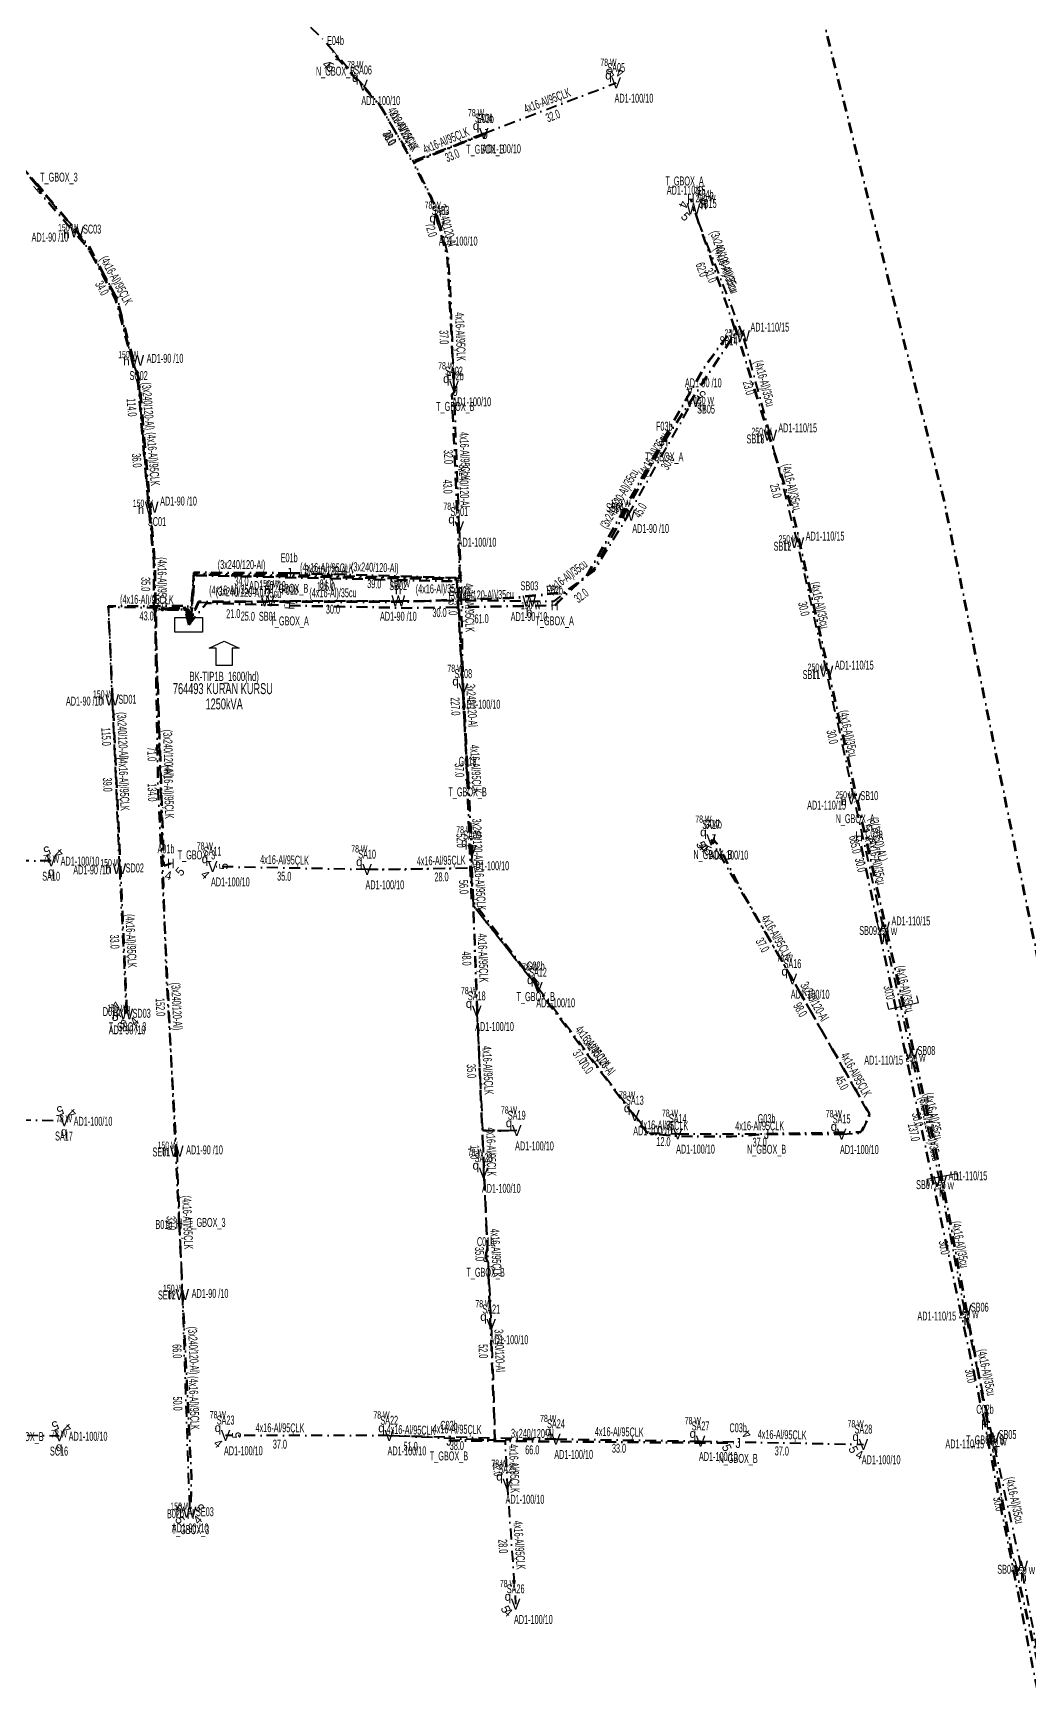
# Model space of a CAD drawing. Header units: millimetres. Extents: x 573825 to 575716, y 4090915 to 4092713.
# Drawn here: x 575057.4 to 575284.8, y 4091934 to 4092312.5 of the extents above; entities that cross this region are included whole.
import ezdxf
from ezdxf.enums import TextEntityAlignment as Align

# ---------------------------------------------------------------- set-up
doc = ezdxf.new("R2010")
doc.units = ezdxf.units.MM
doc.linetypes.add('DASHDOT', pattern=[5, 2.5, -1.25, 0, -1.25])
for name, color, linetype, lineweight in [('DIREK_AYD_MEVCUT', 190, 'Continuous', 25), ('DIREK_AYD_YENI', 152, 'Continuous', 25), ('DIREK_BOX_MEVCUT', 5, 'Continuous', 25), ('DIREK_BOX_YENI', 5, 'Continuous', 25), ('HAT_AYD_YERALTI_MEVCUT', 150, 'DASHDOT', 40), ('HAT_AYD_YERALTI_YENI', 4, 'DASHDOT', 40), ('HAT_BOX_YERALTI_MEVCUT', 192, 'DASHDOT', 50), ('HAT_BOX_YERALTI_YENI', 5, 'DASHDOT', 50), ('HAT_OG_YERALTI_MEVCUT', 48, 'DASHDOT', 70), ('NODE_AG_YENI', 5, 'Continuous', 25), ('TRAFO_MEVCUT', 5, 'Continuous', 30)]:
    doc.layers.add(name, color=color, linetype=linetype, lineweight=lineweight)
doc.layers.add('LAMBA_GUCU', color=4, linetype='Continuous')
doc.layers.add('NIA_OG', color=6, linetype='Continuous')
doc.styles.add('Direk', font='B_CAD')
doc.styles.get("Standard").update_dxf_attribs({"font": 'Arial'})

# ---------------------------------------------------------------- blocks, each defined once
blk = doc.blocks.new('OG_NIA', base_point=(-43.6726, 128.9236))
at = {"layer": 'NIA_OG'}
for p, q in [((-43.672618, 132.403582), (-45.232618, 132.403582)), ((-43.672618, 125.443582), (-43.672618, 132.403582)), ((-43.672618, 125.443582), (-45.232618, 125.443582))]:
    blk.add_line(p, q, dxfattribs=at)
blk = doc.blocks.new('MEV_BINA_KARE')
at = {"layer": 'TRAFO_MEVCUT', "linetype": 'Continuous'}
for p, q in [((-2.25, -2.25), (-2.25, 2.25)), ((-2.25, 2.25), (2.25, 2.25)), ((0, 1.8), (0, 2.7)), ((2.25, 2.25), (2.25, -2.25)), ((2.25, -2.25), (-2.25, -2.25))]:
    blk.add_line(p, q, dxfattribs=at)
blk = doc.blocks.new('MEV_BETKOSK')
at = {"layer": 'TRAFO_MEVCUT', "linetype": 'Continuous'}
for p, q in [((-3.4, 2), (0, 3.6)), ((-1.8, 2), (-3.4, 2)), ((-1.8, -2), (-1.8, 2)), ((0, 3.6), (3.4, 2)), ((3.4, 2), (1.8, 2)), ((1.8, 2), (1.8, -2)), ((1.8, -2), (-1.8, -2))]:
    blk.add_line(p, q, dxfattribs=at)

msp = doc.modelspace()

# ---------------------------------------------------------------- linework, layer by layer
at = {"layer": 'HAT_AYD_YERALTI_MEVCUT', "flags": 128}
for points in [[(575044.831801, 4092293.780468), (575057.081794, 4092279.38021), (575063.923546, 4092271.039789), (575067.50732, 4092267.390855), (575067.439927, 4092267.050527)], [(575219.546, 4092243.305), (575208.213306, 4092272.305323)], [(575067.439927, 4092267.050527), (575072.853181, 4092258.680033), (575076.708337, 4092251.572641), (575079.966314, 4092237.688648), (575081.192295, 4092237.7331)], [(575225.745402, 4092220.658486), (575219.546, 4092243.305)], [(575084.472, 4092204.177), (575083.859341, 4092204.199182), (575082.055423, 4092225.847561), (575081.505943, 4092233.854712), (575080.052384, 4092237.613916), (575081.192295, 4092237.7331)], [(575193.295, 4092202.342), (575208.027, 4092228.326)], [(575231.946104, 4092196.079288), (575225.745402, 4092220.658486)], [(575092.931, 4092177.29), (575092.099342, 4092181.009588), (575085.010981, 4092180.77232), (575084.981323, 4092192.428077), (575084.004356, 4092203.93001), (575084.472, 4092204.177)], [(575154.726, 4092199.686), (575154.812323, 4092187.919341), (575094.102158, 4092189.088696), (575092.931, 4092177.29)], [(575170.703, 4092182.725), (575176.370748, 4092182.678801), (575185.48391, 4092189.601299), (575193.295, 4092202.342)], [(575238.5824, 4092166.710118), (575231.946104, 4092196.079288)], [(575092.931, 4092177.29), (575092.152841, 4092181.099538), (575074.559766, 4092181.350151), (575075.437584, 4092160.148818)], [(575092.931, 4092177.29), (575092.27499, 4092180.731699), (575085.23776, 4092180.60138), (575087.756914, 4092097.585033), (575090.190558, 4092057.072026)], [(575092.931, 4092177.29), (575095.153888, 4092182.424048), (575110.951, 4092182.761)], [(575110.951, 4092182.761), (575140.796, 4092182.768)], [(575140.796, 4092182.768), (575159.574622, 4092182.900392), (575170.703, 4092182.725)], [(575244.941579, 4092137.53407), (575238.5824, 4092166.710118)], [(575075.437584, 4092160.148818), (575077.118172, 4092121.616247)], [(575251.510611, 4092108.258057), (575244.941579, 4092137.53407)], [(575077.118172, 4092121.616247), (575078.684636, 4092088.409037)], [(575257.983052, 4092079.311335), (575251.510611, 4092108.258057)], [(575264.509336, 4092050.1467), (575257.983052, 4092079.311335)], [(575090.190558, 4092057.072026), (575091.451743, 4092024.363789)], [(575270.153138, 4092020.738495), (575264.509336, 4092050.1467)], [(575091.451743, 4092024.363789), (575093.130512, 4091974.607375)], [(575276.518688, 4091991.60601), (575270.153138, 4092020.738495)], [(575283.040208, 4091962.283411), (575276.518688, 4091991.60601)], [(575303.116, 4091858.071), (575283.040208, 4091962.283411)]]:
    msp.add_lwpolyline(points, dxfattribs=at)
at = {"layer": 'HAT_AYD_YERALTI_YENI', "flags": 128}
for points in [[(575132.736, 4092300.559), (575123.546682, 4092311.089407), (575107.241, 4092327.395)], [(575160.32059, 4092289.56981), (575144.337569, 4092283.008493), (575136.432561, 4092296.18907), (575132.736, 4092300.559)], [(575160.32059, 4092289.56981), (575190.558161, 4092301.10086)], [(575150.418988, 4092268.473378), (575148.556943, 4092274.661506), (575144.419209, 4092282.936974), (575160.32059, 4092289.56981)], [(575153.523596, 4092231.772043), (575152.712258, 4092254.364519), (575152.207972, 4092261.592624), (575150.418988, 4092268.473378)], [(575154.726, 4092199.686), (575153.523596, 4092231.772043)], [(575154.726, 4092199.686), (575155.634908, 4092162.663932)], [(575155.634908, 4092162.663932), (575157.645102, 4092125.782824)], [(575230.803923, 4092096.414797), (575212.242899, 4092128.219315)], [(575157.645102, 4092125.782824), (575157.408985, 4092121.761255), (575143.832044, 4092121.459545), (575133.669996, 4092121.428097)], [(575061.536627, 4092123.381977), (575023.412, 4092123.661)], [(575133.669996, 4092121.428097), (575098.391383, 4092122.08367)], [(575133.669996, 4092121.428097), (575157.353905, 4092121.814551), (575157.884384, 4092113.260582), (575172.694027, 4092094.468625)], [(575172.694027, 4092094.468625), (575157.865024, 4092113.246391), (575158.714786, 4092089.05485)], [(575172.694027, 4092094.468625), (575194.823217, 4092065.203699)], [(575242.042136, 4092060.94834), (575246.606417, 4092061.284325), (575248.455467, 4092065.318616), (575230.803923, 4092096.414797)], [(575158.714786, 4092089.05485), (575160.058858, 4092061.855663), (575167.839409, 4092061.780173)], [(575028.897, 4092064.774), (575064.516682, 4092064.040116)], [(575194.823217, 4092065.203699), (575198.169223, 4092061.228499), (575204.612882, 4092061.060404)], [(575167.839409, 4092061.780173), (575160.058858, 4092061.709981), (575160.263907, 4092052.092272)], [(575204.612882, 4092061.060404), (575242.042136, 4092060.94834)], [(575160.263907, 4092052.092272), (575162.01302, 4092017.519951)], [(575162.01302, 4092017.519951), (575162.891394, 4091991.036721), (575138.723564, 4091992.110278)], [(575025.445702, 4091992.794163), (575063.38393, 4091992.070703)], [(575138.723564, 4091992.110278), (575101.35554, 4091992.162074)], [(575138.723564, 4091992.110278), (575176.797832, 4091991.315861)], [(575176.797832, 4091991.315861), (575165.185852, 4091991.098385), (575165.672899, 4091981.058097)], [(575176.797832, 4091991.315861), (575209.824452, 4091990.825911)], [(575209.824452, 4091990.825911), (575247.016149, 4091990.098722)], [(575165.672899, 4091981.058097), (575167.595, 4091953.613)]]:
    msp.add_lwpolyline(points, dxfattribs=at)
at = {"layer": 'HAT_BOX_YERALTI_MEVCUT', "flags": 128}
for points in [[(575041.272819, 4092301.348905), (575040.485725, 4092300.949534), (575038.676561, 4092300.919875), (575046.298774, 4092291.8444), (575057.944775, 4092278.064521), (575058.672, 4092276.988)], [(575092.931, 4092177.29), (575092.068815, 4092180.784562), (575084.974522, 4092180.668894), (575084.935967, 4092191.927229), (575082.200987, 4092221.908979), (575081.392386, 4092232.343254), (575076.23853, 4092251.557882), (575070.139598, 4092263.078088), (575059.297051, 4092275.614783), (575058.672, 4092276.988)], [(575201.532722, 4092219.190575), (575217.89192, 4092244.194414), (575207.600017, 4092274.491207)], [(575176.513471, 4092181.733593), (575185.660725, 4092190.360271), (575201.532722, 4092219.190575)], [(575115.865796, 4092189.148295), (575094.111013, 4092189.250151), (575093.455441, 4092179.489408), (575092.931, 4092177.29)], [(575115.865796, 4092189.148295), (575154.884403, 4092187.990546)], [(575078.798623, 4092089.126469), (575077.358597, 4092122.077647), (575074.562674, 4092181.595968), (575084.812269, 4092181.595968), (575092.690057, 4092181.680675), (575093.198302, 4092178.970038), (575092.931, 4092177.29)], [(575090.759992, 4092040.501157), (575085.936362, 4092139.629938), (575085.21742, 4092180.863055), (575092.925793, 4092180.778348), (575092.931, 4092177.29)], [(575088.848244, 4092122.808211), (575087.284415, 4092122.286934), (575085.525758, 4092173.419298), (575085.459948, 4092180.771574), (575092.23654, 4092181.097372), (575092.692657, 4092179.403224), (575092.931, 4092177.29)], [(575092.931, 4092177.29), (575097.036296, 4092182.294399), (575115.980225, 4092181.699442)], [(575115.980225, 4092181.699442), (575143.021132, 4092181.148295), (575176.513471, 4092181.733593)], [(575274.785, 4091994.624), (575245.999, 4092129.004)], [(575090.759992, 4092040.501157), (575093.561675, 4091982.427227), (575093.401439, 4091974.186047)], [(575315.782, 4091797.347), (575317.928655, 4091797.528837), (575319.018831, 4091802.03687), (575300.299674, 4091866.251519), (575278.155845, 4091976.920643), (575274.785, 4091994.624)]]:
    msp.add_lwpolyline(points, dxfattribs=at)
at = {"layer": 'HAT_BOX_YERALTI_YENI', "flags": 128}
for points in [[(575126.453721, 4092307.287934), (575136.866498, 4092295.543478), (575143.97877, 4092283.16557), (575160.68567, 4092289.453206)], [(575160.68567, 4092289.453206), (575144.123213, 4092282.886893), (575148.265713, 4092274.811426), (575151.984072, 4092261.335858), (575153.588764, 4092231.049009), (575153.819484, 4092230.709539)], [(575154.884403, 4092187.990546), (575153.040919, 4092229.932048), (575153.819484, 4092230.709539)], [(575160.733, 4092032.91), (575161.129954, 4092035.01962), (575159.406646, 4092074.74801), (575157.296104, 4092129.888265), (575154.143755, 4092187.682792), (575094.076601, 4092188.760893), (575093.688688, 4092181.735366), (575093.43008, 4092180.485425), (575092.931, 4092177.29)], [(575156.616, 4092142.637), (575156.455977, 4092143.575645), (575154.372714, 4092187.229474), (575094.221491, 4092188.613948), (575093.757322, 4092181.41933), (575093.293153, 4092177.473895), (575092.931, 4092177.29)], [(575156.616, 4092142.637), (575156.505821, 4092141.687169), (575157.515954, 4092114.529581), (575165.640568, 4092103.939567), (575170.515336, 4092097.55194), (575172.190035, 4092095.87796)], [(575224.907195, 4092061.01387), (575246.460623, 4092061.434579), (575248.42734, 4092065.586536), (575220.028854, 4092115.101783), (575213.764497, 4092127.120607), (575212.663317, 4092128.319601)], [(575172.190035, 4092095.87796), (575172.675985, 4092093.995744), (575197.717145, 4092061.158874), (575205.086729, 4092060.487641), (575216.947265, 4092060.401323), (575224.907195, 4092061.01387)], [(575152.371006, 4091990.957864), (575162.873122, 4091991.283211), (575161.282388, 4092031.614791), (575160.733, 4092032.91)], [(575152.371006, 4091990.957864), (575218.411, 4091990.401)]]:
    msp.add_lwpolyline(points, dxfattribs=at)
at = {"layer": 'HAT_OG_YERALTI_MEVCUT', "flags": 128}
for points in [[(575317.041, 4091747.275), (575317.638321, 4091756.36997), (575326.135929, 4091755.608991), (575324.867629, 4091760.048039), (575354.926331, 4091768.165157), (575265.439077, 4092205.819641), (575203.650875, 4092451.549977), (575245.344892, 4092487.86412), (575226.975996, 4092518.743199)], [(574954.263, 4092415.57), (574947.917365, 4092409.424115), (574970.012252, 4092383.158706), (575000.232612, 4092346.802758), (575029.419275, 4092312.041973), (575042.711365, 4092296.26856), (575070.024501, 4092263.994087), (575076.413385, 4092251.926197), (575081.642297, 4092232.865679), (575085.19311, 4092190.828791), (575085.281845, 4092180.890528), (575092.246351, 4092181.233882), (575092.931, 4092177.29)], [(575317.041, 4091747.275), (575317.333342, 4091754.226138), (575328.306871, 4091753.658541), (575324.483675, 4091778.369915), (575319.980985, 4091800.042426), (575280.941017, 4091965.520055), (575264.786158, 4092051.876812), (575230.80467, 4092203.60147), (575217.624952, 4092245.606344), (575210.990224, 4092236.653458), (575183.663979, 4092188.265767), (575178.77986, 4092184.732575), (575166.205851, 4092183.381649), (575140.953917, 4092182.550309), (575095.168251, 4092182.558561), (575092.931, 4092177.29)]]:
    msp.add_lwpolyline(points, dxfattribs=at)

# ---------------------------------------------------------------- block references
at = {"layer": 'NIA_OG'}
for p, rotation in [((575256.185018, 4092090.280221), 282.624098), ((575264.904795, 4092051.242628), 100.595918)]:
    msp.add_blockref('OG_NIA', p, dxfattribs=dict(at, rotation=rotation))
at = {"layer": 'TRAFO_MEVCUT', "xscale": 1.391939999999999, "yscale": 0.747004}
msp.add_blockref('MEV_BINA_KARE', (575092.931, 4092177.29), dxfattribs=at)
msp.add_blockref('MEV_BINA_KARE', (575092.931, 4092177.29), dxfattribs=at)
at = {"layer": 'TRAFO_MEVCUT'}
msp.add_blockref('MEV_BETKOSK', (575101.027645, 4092169.986775), dxfattribs=at)
msp.add_blockref('MEV_BETKOSK', (575101.027645, 4092169.986775), dxfattribs=at)

# ---------------------------------------------------------------- texts
at = {"layer": 'DIREK_AYD_MEVCUT', "width": 0.53}
for s, p in [('AD1-110/15', (575206.531969, 4092276.607858)), ('SB15', (575211.473238, 4092273.579233)), ('SC03', (575070.877416, 4092267.709061)), ('AD1-90 /10', (575061.245327, 4092265.863802)), ('AD1-110/15', (575225.639842, 4092245.323527)), ('SB14', (575216.223528, 4092242.204463)), ('AD1-90 /10', (575087.527904, 4092238.178652)), ('SC02', (575081.497084, 4092234.246396)), ('AD1-90 /10', (575210.448524, 4092232.597035)), ('SB05', (575211.071689, 4092226.59977)), ('AD1-110/15', (575232.006817, 4092222.305126)), ('SB13', (575222.360495, 4092219.768316)), ('AD1-90 /10', (575090.600074, 4092205.578697)), ('SB04', (575190.280281, 4092204.120052)), ('SC01', (575085.689855, 4092200.895715)), ('AD1-90 /10', (575198.43035, 4092199.31322)), ('SB12', (575228.542038, 4092195.265448)), ('AD1-110/15', (575238.259332, 4092197.588646)), ('AD1-90 /10', (575110.912936, 4092186.291609)), ('SB02', (575140.783252, 4092186.267977)), ('SB03', (575170.744842, 4092186.22475)), ('SB01', (575110.988732, 4092179.261203)), ('AD1-90 /10', (575140.808786, 4092179.257613)), ('AD1-90 /10', (575170.660749, 4092179.191082)), ('SB11', (575235.165554, 4092165.951725)), ('AD1-110/15', (575244.930295, 4092168.119075)), ('AD1-90 /10', (575069.087599, 4092159.878885)), ('SD01', (575078.934426, 4092160.297466)), ('SB10', (575248.358994, 4092138.289896)), ('AD1-110/15', (575238.592139, 4092136.129774)), ('AD1-90 /10', (575070.769352, 4092121.328052)), ('SD02', (575080.614571, 4092121.774961)), ('AD1-110/15', (575257.854498, 4092109.679027)), ('SB09', (575248.09524, 4092107.493046)), ('SD03', (575082.180748, 4092088.573957)), ('AD1-90 /10', (575078.855902, 4092084.778392)), ('AD1-110/15', (575251.638563, 4092077.89216)), ('SB08', (575261.398645, 4092080.075355)), ('SE01', (575086.694805, 4092056.899654)), ('AD1-90 /10', (575096.537676, 4092057.384995)), ('AD1-110/15', (575270.884288, 4092051.471368)), ('SB07', (575261.082535, 4092049.434636)), ('AD1-90 /10', (575097.804026, 4092024.593418)), ('SE02', (575087.954027, 4092024.23735)), ('SB06', (575273.581717, 4092021.441947)), ('AD1-110/15', (575263.773348, 4092019.429533)), ('SB05', (575279.936618, 4091992.359506)), ('AD1-110/15', (575270.167852, 4091990.205943)), ('SE03', (575096.628522, 4091974.725397)), ('AD1-90 /10', (575093.251784, 4091971.013037)), ('SB04', (575279.613194, 4091961.572372))]:
    msp.add_text(s, height=2.05, dxfattribs=at).set_placement(p, align=Align.MIDDLE_CENTER)
at = {"layer": 'DIREK_AYD_MEVCUT', "color": 32, "style": 'Direk'}
for s, rotation, p in [('4', 246.344475, (575205.92337, 4092273.308416)), ('5', 313.844475, (575206.410249, 4092270.573565)), ('4', 195.448313, (575207.361078, 4092230.735678)), ('5', 127.948314, (575209.998415, 4092229.863376)), ('5', 340.20078, (575077.837823, 4092086.056824)), ('4', 407.700779, (575080.533736, 4092086.726531)), ('5', 114.432414, (575095.406637, 4091975.641424)), ('4', 406.932414, (575094.956884, 4091972.900224))]:
    msp.add_text(s, height=2, rotation=rotation, dxfattribs=at).set_placement(p, align=Align.MIDDLE_CENTER)
at = {"layer": 'DIREK_AYD_MEVCUT', "style": 'Direk'}
for p in [(575208.213306, 4092272.305323), (575067.439927, 4092267.050527), (575219.546, 4092243.305), (575081.192295, 4092237.7331), (575208.027, 4092228.326), (575225.745402, 4092220.658486), (575084.472, 4092204.177), (575193.295, 4092202.342), (575231.946104, 4092196.079288), (575110.951, 4092182.761), (575140.796, 4092182.768), (575170.703, 4092182.725), (575238.5824, 4092166.710118), (575075.437584, 4092160.148818), (575244.941579, 4092137.53407), (575077.118172, 4092121.616247), (575251.510611, 4092108.258057), (575078.684636, 4092088.409037), (575257.983052, 4092079.311335), (575090.190558, 4092057.072026), (575264.509336, 4092050.1467), (575091.451743, 4092024.363789), (575270.153138, 4092020.738495), (575276.518688, 4091991.60601), (575093.130512, 4091974.607375), (575283.040208, 4091962.283411)]:
    msp.add_text('W', height=2.5, dxfattribs=at).set_placement(p, align=Align.MIDDLE_CENTER)
at = {"layer": 'DIREK_AYD_MEVCUT', "color": 40, "style": 'Direk'}
for p in [(575210.541829, 4092273.215259), (575064.984577, 4092266.580146), (575217.172806, 4092242.518902), (575078.698455, 4092237.55772), (575210.201778, 4092227.092979), (575223.327611, 4092220.02265), (575082.03494, 4092203.619562), (575191.141629, 4092203.612037), (575229.514628, 4092195.497974), (575110.924049, 4092185.260855), (575140.786894, 4092185.267983), (575170.673113, 4092180.225179), (575236.141795, 4092166.168409), (575072.93984, 4092160.042641), (575242.500568, 4092136.994195), (575074.620743, 4092121.50288), (575252.057047, 4092105.818506), (575076.187413, 4092088.291237), (575258.528781, 4092076.871626), (575087.693592, 4092056.948903), (575265.017953, 4092047.698985), (575088.953374, 4092024.273476), (575270.655604, 4092018.28951), (575277.056899, 4091989.164631), (575090.631934, 4091974.523074), (575283.548092, 4091959.835544)]:
    msp.add_text('h', height=2, dxfattribs=at).set_placement(p, align=Align.MIDDLE_CENTER)
at = {"layer": 'DIREK_AYD_YENI', "width": 0.53}
for s, p in [('SA05', (575190.558161, 4092304.60086)), ('SA06', (575132.736, 4092304.059)), ('AD1-100/10', (575136.786422, 4092297.059)), ('AD1-100/10', (575194.608583, 4092297.60086)), ('SA04', (575160.32059, 4092293.06981)), ('AD1-100/10', (575164.371012, 4092286.06981)), ('SA03', (575150.418988, 4092271.973378)), ('AD1-100/10', (575154.469409, 4092264.973378)), ('SA02', (575153.523596, 4092235.272043)), ('AD1-100/10', (575157.574018, 4092228.272043)), ('SA01', (575154.726, 4092203.186)), ('AD1-100/10', (575158.776422, 4092196.186)), ('SA08', (575155.634908, 4092166.163932)), ('AD1-100/10', (575159.68533, 4092159.163932)), ('SA17', (575212.242899, 4092131.719315)), ('SA09', (575157.645102, 4092129.282824)), ('AD1-100/10', (575068.105879, 4092123.333899)), ('SA11', (575098.391383, 4092125.58367)), ('SA10', (575133.669996, 4092124.928097)), ('AD1-100/10', (575216.293321, 4092124.719315)), ('SA10', (575061.511012, 4092119.882071)), ('AD1-100/10', (575161.695524, 4092122.282824)), ('AD1-100/10', (575102.441805, 4092118.58367)), ('AD1-100/10', (575137.720418, 4092117.928097)), ('SA12', (575172.694027, 4092097.968625)), ('SA16', (575230.803923, 4092099.914797)), ('AD1-100/10', (575234.854345, 4092092.914797)), ('SA18', (575158.714786, 4092092.55485)), ('AD1-100/10', (575176.744449, 4092090.968625)), ('AD1-100/10', (575162.765208, 4092085.55485)), ('SA13', (575194.823217, 4092068.703699)), ('AD1-100/10', (575071.084148, 4092063.904805)), ('SA19', (575167.839409, 4092065.280173)), ('SA14', (575204.612882, 4092064.560404)), ('SA15', (575242.042136, 4092064.44834)), ('SA17', (575064.444586, 4092060.540859)), ('AD1-100/10', (575198.873639, 4092061.703699)), ('SA20', (575160.263907, 4092055.592272)), ('AD1-100/10', (575171.889831, 4092058.280173)), ('AD1-100/10', (575208.663303, 4092057.560404)), ('AD1-100/10', (575246.092557, 4092057.44834)), ('AD1-100/10', (575164.314329, 4092048.592272)), ('SA21', (575162.01302, 4092021.019951)), ('AD1-100/10', (575166.063441, 4092014.019951)), ('SA23', (575101.35554, 4091995.662074)), ('SA22', (575138.723564, 4091995.610278)), ('SA24', (575176.797832, 4091994.815861)), ('SA27', (575209.824452, 4091994.325911)), ('AD1-100/10', (575069.951689, 4091991.945459)), ('SA28', (575247.016149, 4091993.598722)), ('SC16', (575063.3172, 4091988.571339)), ('AD1-100/10', (575105.405962, 4091988.662074)), ('AD1-100/10', (575142.773986, 4091988.610278)), ('AD1-100/10', (575180.848253, 4091987.815861)), ('AD1-100/10', (575213.874873, 4091987.325911)), ('AD1-100/10', (575251.066571, 4091986.598722)), ('SA25', (575165.672899, 4091984.558097)), ('AD1-100/10', (575169.723321, 4091977.558097)), ('SA26', (575167.595, 4091957.113)), ('AD1-100/10', (575171.645422, 4091950.113))]:
    msp.add_text(s, height=2.05, dxfattribs=at).set_placement(p, align=Align.MIDDLE_CENTER)
at = {"layer": 'DIREK_AYD_YENI', "color": 4, "style": 'Direk'}
for p in [(575130.968233, 4092302.326767), (575188.790394, 4092302.868627), (575158.552823, 4092291.337577), (575148.651221, 4092270.241145), (575151.755829, 4092233.53981), (575152.958233, 4092201.453767), (575153.867141, 4092164.431699), (575155.877335, 4092127.550591), (575210.475132, 4092129.987082), (575096.623616, 4092123.851437), (575061.518331, 4092120.882044), (575131.902229, 4092123.195864), (575229.036156, 4092098.182564), (575170.92626, 4092096.236392), (575156.947019, 4092090.822617), (575193.055451, 4092066.971466), (575166.071642, 4092063.54794), (575202.845115, 4092062.828171), (575064.465185, 4092061.540647), (575240.274369, 4092062.716107), (575158.49614, 4092053.860039), (575160.245253, 4092019.287718), (575099.587773, 4091993.929841), (575136.955797, 4091993.878045), (575175.030065, 4091993.083627), (575208.056685, 4091992.593678), (575245.248382, 4091991.866489), (575063.336266, 4091989.571157), (575163.905132, 4091982.825864), (575165.827233, 4091955.380767)]:
    msp.add_text('q', height=2, dxfattribs=at).set_placement(p, align=Align.MIDDLE_CENTER)
at = {"layer": 'DIREK_AYD_YENI', "style": 'Direk'}
for p in [(575132.736, 4092300.559), (575190.558161, 4092301.10086), (575160.32059, 4092289.56981), (575150.418988, 4092268.473378), (575153.523596, 4092231.772043), (575154.726, 4092199.686), (575155.634908, 4092162.663932), (575212.242899, 4092128.219315), (575061.536627, 4092123.381977), (575157.645102, 4092125.782824), (575098.391383, 4092122.08367), (575133.669996, 4092121.428097), (575230.803923, 4092096.414797), (575172.694027, 4092094.468625), (575158.714786, 4092089.05485), (575064.516682, 4092064.040116), (575194.823217, 4092065.203699), (575167.839409, 4092061.780173), (575204.612882, 4092061.060404), (575242.042136, 4092060.94834), (575160.263907, 4092052.092272), (575162.01302, 4092017.519951), (575063.38393, 4091992.070703), (575101.35554, 4091992.162074), (575138.723564, 4091992.110278), (575176.797832, 4091991.315861), (575209.824452, 4091990.825911), (575247.016149, 4091990.098722), (575165.672899, 4091981.058097), (575167.595, 4091953.613)]:
    msp.add_text('V', height=2.5, dxfattribs=at).set_placement(p, align=Align.MIDDLE_CENTER)
at = {"layer": 'DIREK_AYD_YENI', "color": 32, "style": 'Direk'}
for s, rotation, p in [('5', 215.021865, (575189.123439, 4092303.393873)), ('4', 519.58473, (575191.430216, 4092303.443833)), ('5', 294.584728, (575209.969531, 4092127.054407)), ('5', 202.080678, (575060.596848, 4092125.698616)), ('4', 134.580678, (575063.317284, 4092125.13676)), ('4', 307.633856, (575210.263076, 4092126.692782)), ('4', 317.084728, (575096.689093, 4092120.252766)), ('5', 91.042364, (575100.89097, 4092122.134606)), ('5', 201.319684, (575063.607754, 4092066.369032)), ('4', 133.819685, (575066.320488, 4092065.771094)), ('5', 201.407535, (575062.471432, 4091994.398222)), ('4', 133.907536, (575065.18508, 4091993.804444)), ('5', 91.042364, (575103.855127, 4091992.21301)), ('4', 317.084728, (575099.65325, 4091990.33117)), ('5', 294.584728, (575244.742781, 4091988.933815)), ('4', 339.024663, (575246.121234, 4091987.764386)), ('5', 294.584728, (575165.321632, 4091952.448092)), ('4', 317.084728, (575165.89271, 4091951.782096))]:
    msp.add_text(s, height=2, rotation=rotation, dxfattribs=at).set_placement(p, align=Align.MIDDLE_CENTER)
at = {"layer": 'DIREK_BOX_MEVCUT', "width": 0.53}
for s, p in [('T_GBOX_3', (575063.288069, 4092279.573866)), ('T_GBOX_A', (575206.171665, 4092278.69592)), ('F04b', (575210.914022, 4092275.616983)), ('F03b', (575201.532722, 4092222.690575)), ('T_GBOX_A', (575201.532722, 4092215.690575)), ('F01b', (575115.980225, 4092185.199442)), ('F02b', (575176.513471, 4092185.233593)), ('T_GBOX_A', (575115.980225, 4092178.199442)), ('T_GBOX_A', (575176.513471, 4092178.233593)), ('N_GBOX_A', (575245.135621, 4092133.034461)), ('C03b', (575249.421359, 4092129.737115)), ('A01b', (575087.741447, 4092126.128602)), ('T_GBOX_3', (575094.693025, 4092124.756471)), ('D01b', (575075.30196, 4092088.973659)), ('T_GBOX_3', (575078.95678, 4092085.507462)), ('B01b', (575087.264093, 4092040.331774)), ('T_GBOX_3', (575097.054199, 4092040.806123)), ('C02b', (575274.785, 4091998.124)), ('T_GBOX_B', (575274.869112, 4091991.124)), ('B02b', (575089.902101, 4091974.254086)), ('T_GBOX_3', (575093.33234, 4091970.632193))]:
    msp.add_text(s, height=2.05, dxfattribs=at).set_placement(p, align=Align.MIDDLE_CENTER)
at = {"layer": 'DIREK_BOX_MEVCUT', "style": 'Direk', "width": 0.8}
for rotation, p in [(40.259489, (575058.672, 4092276.988)), (87.455196, (575115.980225, 4092181.699442))]:
    msp.add_text('H', height=2.25, rotation=rotation, dxfattribs=at).set_placement(p, align=Align.MIDDLE_CENTER)
for p in [(575207.600017, 4092274.491207), (575201.532722, 4092219.190575), (575176.513471, 4092181.733593), (575245.999, 4092129.004), (575088.848244, 4092122.808211), (575078.798623, 4092089.126469), (575090.759992, 4092040.501157), (575274.785, 4091994.624), (575093.401439, 4091974.186047)]:
    msp.add_text('H', height=2.25, dxfattribs=at).set_placement(p, align=Align.MIDDLE_CENTER)
at = {"layer": 'DIREK_BOX_MEVCUT', "color": 32, "style": 'Direk'}
for s, rotation, p in [('5', 498.762762, (575209.445717, 4092276.596769)), ('4', 438.762762, (575210.346338, 4092273.945566)), ('5', 492.090797, (575248.076834, 4092130.880861)), ('4', 432.090797, (575248.663326, 4092128.142974)), ('4', 348.434949, (575088.286899, 4092120.065057)), ('5', 408.434949, (575090.943212, 4092120.950495)), ('4', 242.502336, (575076.31494, 4092090.419264)), ('5', 302.502336, (575076.437188, 4092087.621934)), ('4', 238.886119, (575091.004242, 4091975.632921)), ('5', 298.886119, (575090.949811, 4091972.83345))]:
    msp.add_text(s, height=2, rotation=rotation, dxfattribs=at).set_placement(p, align=Align.MIDDLE_CENTER)
at = {"layer": 'DIREK_BOX_YENI', "width": 0.53}
for s, p in [('E04b', (575126.453721, 4092310.787934)), ('N_GBOX_B', (575126.453721, 4092303.787934)), ('E03b', (575160.68567, 4092292.953206)), ('T_GBOX_B', (575160.68567, 4092285.953206)), ('E02b', (575153.819484, 4092234.209539)), ('T_GBOX_B', (575153.819484, 4092227.209539)), ('E01b', (575115.865796, 4092192.648295)), ('T_GBOX_B', (575115.865796, 4092185.648295)), ('G01b', (575156.616, 4092146.137)), ('T_GBOX_B', (575156.616, 4092139.137)), ('G04b', (575212.663317, 4092131.819601)), ('N_GBOX_B', (575212.663317, 4092124.819601)), ('G02b', (575172.190035, 4092099.37796)), ('T_GBOX_B', (575172.190035, 4092092.37796)), ('G03b', (575224.907195, 4092064.51387)), ('N_GBOX_B', (575224.907195, 4092057.51387)), ('C01b', (575160.733, 4092036.41)), ('T_GBOX_B', (575160.733, 4092029.41)), ('C02b', (575152.371006, 4091994.457864)), ('N_GBOX_B', (575055.326113, 4091991.875685)), ('C03b', (575218.411, 4091993.901)), ('T_GBOX_B', (575152.371006, 4091987.457864)), ('N_GBOX_B', (575218.411, 4091986.901))]:
    msp.add_text(s, height=2.05, dxfattribs=at).set_placement(p, align=Align.MIDDLE_CENTER)
at = {"layer": 'DIREK_BOX_YENI', "color": 32, "style": 'Direk'}
for s, rotation, p in [('4', 315.000001, (575124.473822, 4092305.308035)), ('5', 335.780294, (575125.305058, 4092304.734392)), ('4', 315.000001, (575210.683418, 4092126.339702)), ('5', 336.282497, (575211.53708, 4092125.75609)), ('4', 495.000001, (575220.390899, 4091992.380899)), ('5', 292.500002, (575215.824137, 4091989.329486))]:
    msp.add_text(s, height=2, rotation=rotation, dxfattribs=at).set_placement(p, align=Align.MIDDLE_CENTER)
at = {"layer": 'DIREK_BOX_YENI', "style": 'Direk', "width": 0.8}
for rotation, p in [(37.207922, (575126.453721, 4092307.287934)), (39.936383, (575172.190035, 4092095.87796))]:
    msp.add_text('J', height=2.25, rotation=rotation, dxfattribs=at).set_placement(p, align=Align.MIDDLE_CENTER)
for p in [(575160.68567, 4092289.453206), (575153.819484, 4092230.709539), (575115.865796, 4092189.148295), (575156.616, 4092142.637), (575212.663317, 4092128.319601), (575224.907195, 4092061.01387), (575160.733, 4092032.91), (575152.371006, 4091990.957864), (575218.411, 4091990.401)]:
    msp.add_text('J', height=2.25, dxfattribs=at).set_placement(p, align=Align.MIDDLE_CENTER)
at = {"layer": 'HAT_AYD_YERALTI_MEVCUT', "lineweight": 30, "width": 0.53}
for s, rotation, p in [('(4x16-Al)/95ÇLK', 298.476072, (575075.527923, 4092255.53161)), ('(4x16-Al)/35cu', 291.344474, (575214.671351, 4092258.11454)), ('(4x16-Al)/35cu', 285.309455, (575223.465538, 4092232.20617)), ('(4x16-Al)/95ÇLK', 274.763342, (575083.804446, 4092215.093956)), ('(4x16-Al)/35cu', 60.448312, (575199.921576, 4092215.753227)), ('(4x16-Al)/35cu', 284.158824, (575229.669931, 4092208.576806)), ('(4x16-Al)/95ÇLK', 270.14579, (575085.846149, 4092186.602362)), ('(4x16-Al)/95ÇLK', 358.896547, (575124.47361, 4092189.353861)), ('(4x16-Al)/35cu', 37.220863, (575179.899018, 4092187.493776)), ('(4x16-Al)/35cu', 1.220773, (575103.016422, 4092184.291982)), ('(4x16-Al)/35cu', 0.013438, (575125.873301, 4092183.6145)), ('(4x16-Al)/35cu', 0.404042, (575150.17343, 4092184.534137)), ('(4x16-Al)/35cu', 282.732798, (575236.093349, 4092181.582047)), ('(4x16-Al)/95ÇLK', 359.183876, (575083.36841, 4092182.074758)), ('(4x16-Al)/35cu', 282.295822, (575242.592491, 4092152.303109)), ('(4x16-Al)/95ÇLK', 272.497358, (575077.12707, 4092140.91957)), ('(4x16-Al)/95ÇLK', 271.738123, (575087.346946, 4092139.118988)), ('(4x16-Al)/35cu', 282.646717, (575249.055472, 4092123.082162)), ('(4x16-Al)/95ÇLK', 272.700778, (575078.75046, 4092105.052694)), ('(4x16-Al)/35cu', 282.603926, (575255.576348, 4092093.970174)), ('(4x16-Al)/35cu', 282.613501, (575262.07568, 4092064.914635)), ('(4x16-Al)/95ÇLK', 272.208152, (575091.670519, 4092040.750658)), ('(4x16-Al)/35cu', 280.86369, (575268.166004, 4092035.6028)), ('(4x16-Al)/35cu', 282.325608, (575274.166321, 4092006.353699)), ('(4x16-Al)/95ÇLK', 271.932413, (575093.140644, 4091999.514245)), ('(4x16-Al)/35cu', 282.538838, (575280.609175, 4091977.129246))]:
    msp.add_text(s, height=2.05, rotation=rotation, dxfattribs=at).set_placement(p, align=Align.CENTER)
for s, rotation, p in [('31.0', 291.344474, (575213.087955, 4092257.495783)), ('34.0', 298.476072, (575074.033595, 4092254.721064)), ('23.0', 285.309455, (575221.825864, 4092231.757316)), ('36.0', 274.763342, (575082.110317, 4092214.952787)), ('30.0', 60.448312, (575201.400424, 4092214.914773)), ('25.0', 284.158824, (575228.021575, 4092208.160968)), ('35.0', 270.14579, (575084.146155, 4092186.598036)), ('84.0', 358.896547, (575124.440872, 4092187.654176)), ('32.0', 37.220863, (575181.955641, 4092184.786323)), ('21.0', 1.220773, (575103.088859, 4092180.892754)), ('30.0', 0.013438, (575125.873699, 4092181.9145)), ('30.0', 0.404042, (575150.197406, 4092181.134222)), ('30.0', 282.732798, (575234.435155, 4092181.207359)), ('43.0', 359.183876, (575083.344196, 4092180.374931)), ('30.0', 282.295822, (575240.931487, 4092151.941079)), ('39.0', 272.497358, (575075.428685, 4092140.845495)), ('134.0', 271.738123, (575085.647728, 4092139.067425)), ('30.0', 282.646717, (575247.396717, 4092122.709965)), ('33.0', 272.700778, (575077.052348, 4092104.97259)), ('30.0', 282.603926, (575253.917315, 4092093.599217)), ('30.0', 282.613501, (575260.416709, 4092064.5434)), ('33.0', 272.208152, (575089.971781, 4092040.685157)), ('30.0', 280.86369, (575266.496471, 4092035.282395)), ('30.0', 282.325608, (575272.505505, 4092005.990805)), ('50.0', 271.932413, (575091.441611, 4091999.45692)), ('30.0', 282.538838, (575278.949721, 4091976.760174))]:
    msp.add_text(s, height=2.05, rotation=rotation, dxfattribs=at).set_placement(p, align=Align.TOP_CENTER)
at = {"layer": 'HAT_AYD_YERALTI_YENI', "lineweight": 30, "width": 0.53}
for rotation, p in [(20.874271, (575175.136505, 4092296.129545)), (300.953085, (575141.114015, 4092290.035967)), (22.642154, (575152.042671, 4092287.03788)), (272.056715, (575153.96738, 4092243.098787)), (272.146118, (575154.974202, 4092215.760852)), (271.406354, (575156.030198, 4092181.195828)), (273.119802, (575157.488745, 4092144.269638)), (358.854237, (575114.797686, 4092122.605713)), (361.27303, (575150.60163, 4092122.460191)), (273.548682, (575158.467515, 4092117.590179)), (300.063242, (575226.352958, 4092105.53891)), (272.011767, (575159.139381, 4092101.180459)), (307.095392, (575184.43661, 4092080.348835)), (272.82902, (575160.235786, 4092075.497209)), (299.557151, (575244.462975, 4092074.082046)), (358.505666, (575201.413219, 4092061.994163)), (359.828456, (575223.330054, 4092061.854368)), (271.221362, (575161.011189, 4092056.919244)), (273.084702, (575162.104047, 4092033.741907)), (359.57651, (575113.777064, 4091992.874586)), (358.48115, (575143.683805, 4091992.396312)), (358.948774, (575154.224947, 4091992.561829)), (359.15582, (575191.239807, 4091991.949844)), (358.87987, (575228.436917, 4091991.312154)), (272.060111, (575166.272037, 4091984.547724)), (273.764948, (575167.448818, 4091967.009165))]:
    msp.add_text('4x16-Al/95ÇLK', height=2.05, rotation=rotation, dxfattribs=at).set_placement(p, align=Align.CENTER)
for s, rotation, p in [('32.0', 20.874271, (575175.742246, 4092294.541125)), ('38.0', 300.953085, (575139.656115, 4092289.161596)), ('33.0', 22.642154, (575152.697128, 4092285.468904)), ('37.0', 272.056715, (575152.268475, 4092243.037776)), ('32.0', 272.146118, (575153.275394, 4092215.697191)), ('37.0', 271.406354, (575154.33071, 4092181.154105)), ('37.0', 273.119802, (575155.791265, 4092144.177118)), ('35.0', 358.854237, (575114.763693, 4092120.906053)), ('28.0', 361.27303, (575150.639399, 4092120.76061)), ('56.0', 273.548682, (575156.770774, 4092117.484954)), ('37.0', 300.063242, (575224.881654, 4092104.687286)), ('48.0', 272.011767, (575157.440429, 4092101.120781)), ('37.0', 307.095392, (575183.080635, 4092079.32349)), ('35.0', 272.82902, (575158.537858, 4092075.413304)), ('45.0', 299.557151, (575242.984206, 4092073.243451)), ('12.0', 358.505666, (575201.368886, 4092060.294741)), ('37.0', 359.828456, (575223.324964, 4092060.154376)), ('17.0', 271.221362, (575159.311576, 4092056.883008)), ('35.0', 273.084702, (575160.40651, 4092033.650426)), ('37.0', 359.57651, (575113.764499, 4091991.174632)), ('51.0', 358.48115, (575143.638745, 4091990.696909)), ('38.0', 358.948774, (575154.193758, 4091990.862115)), ('33.0', 359.15582, (575191.21476, 4091990.250029)), ('37.0', 358.87987, (575228.403684, 4091989.612479)), ('22.0', 272.060111, (575164.573136, 4091984.486612)), ('28.0', 273.764948, (575165.752487, 4091966.897537))]:
    msp.add_text(s, height=2.05, rotation=rotation, dxfattribs=at).set_placement(p, align=Align.TOP_CENTER)
at = {"layer": 'HAT_BOX_YERALTI_MEVCUT', "lineweight": 30, "width": 0.53}
for s, rotation, p in [('(3x240/120-Al)/35cu', 288.762762, (575214.355628, 4092259.889616)), ('(3x240/120-Al)', 274.431263, (575082.644146, 4092227.19179)), ('(3x240/120-Al)/35cu', 61.165821, (575192.107491, 4092205.595293)), ('(3x240/120-Al)', 359.731745, (575104.992384, 4092190.049214)), ('(3x240/120-Al)', 358.300435, (575135.400309, 4092189.419047)), ('(3x240/120-Al)/35cu', 358.201147, (575106.561625, 4092183.696083)), ('(3x240/120-Al)/35cu', 1.001175, (575159.737598, 4092183.140684)), ('(3x240/120-Al)', 272.68954, (575076.809699, 4092151.876693)), ('(3x240/120-Al)', 271.969866, (575087.254584, 4092147.882334)), ('(3x240/120-Al)', 272.785829, (575089.197173, 4092090.10686)), ('(3x240/120-Al)/35cu', 282.090797, (575261.223144, 4092061.992042)), ('(3x240/120-Al)', 272.762001, (575093.009846, 4092011.505151))]:
    msp.add_text(s, height=2.05, rotation=rotation, dxfattribs=at).set_placement(p, align=Align.CENTER)
for s, rotation, p in [('62.0', 288.762762, (575211.136309, 4092258.796005)), ('114.0', 274.431263, (575080.949227, 4092227.060443)), ('45.0', 61.165821, (575195.085956, 4092203.955553)), ('34.0', 359.731745, (575104.984425, 4092188.349232)), ('39.0', 358.300435, (575135.34989, 4092187.719795)), ('25.0', 358.201147, (575106.454896, 4092180.297758)), ('61.0', 1.001175, (575159.797006, 4092179.741203)), ('115.0', 272.68954, (575075.111572, 4092151.796922)), ('71.0', 271.969866, (575085.555589, 4092147.823898)), ('152.0', 272.785829, (575087.499182, 4092090.024235)), ('137.0', 282.090797, (575259.560856, 4092061.635958)), ('66.0', 272.762001, (575091.311821, 4092011.423233))]:
    msp.add_text(s, height=2.05, rotation=rotation, dxfattribs=at).set_placement(p, align=Align.TOP_CENTER)
at = {"layer": 'HAT_BOX_YERALTI_YENI', "lineweight": 30, "width": 0.53}
for rotation, p in [(299.881417, (575141.159633, 4092289.778)), (285.425958, (575150.944271, 4092268.299736)), (272.516742, (575154.811841, 4092208.998622)), (358.681481, (575124.316661, 4092188.771486)), (273.122051, (575156.568668, 4092158.831822)), (272.130149, (575157.8603, 4092128.139969)), (299.83557, (575234.965435, 4092090.767045)), (307.328882, (575185.872458, 4092078.09274)), (272.258655, (575162.927095, 4092011.4825)), (359.598556, (575171.41225, 4091991.580292))]:
    msp.add_text('3x240/120-Al', height=2.05, rotation=rotation, dxfattribs=at).set_placement(p, align=Align.CENTER)
for s, rotation, p in [('48.0', 299.881417, (575139.685634, 4092288.931049)), ('72.0', 285.425958, (575149.305514, 4092267.847548)), ('43.0', 272.516742, (575153.113481, 4092208.923973)), ('116.0', 358.681481, (575124.277543, 4092187.071936)), ('227.0', 273.122051, (575154.871191, 4092158.739235)), ('52.0', 272.130149, (575156.161475, 4092128.076781)), ('98.0', 299.83557, (575233.490759, 4092089.921274)), ('70.0', 307.328882, (575184.520672, 4092077.061878)), ('52.0', 272.258655, (575161.228415, 4092011.415502)), ('66.0', 359.598556, (575171.400339, 4091989.880333))]:
    msp.add_text(s, height=2.05, rotation=rotation, dxfattribs=at).set_placement(p, align=Align.TOP_CENTER)
at = {"layer": 'HAT_OG_YERALTI_MEVCUT', "lineweight": 30, "width": 0.53}
msp.add_text('(3(1x150)-AL)', height=2.05, rotation=282.624098, dxfattribs=at).set_placement((575249.454316, 4092128.110682), align=Align.CENTER)
msp.add_text('685.0', height=2.05, rotation=282.624098, dxfattribs=at).set_placement((575246.136512, 4092127.3676), align=Align.TOP_CENTER)
at = {"layer": 'LAMBA_GUCU', "width": 0.55}
for s, p in [('78 W', (575130.967575, 4092305.268872)), ('78 W', (575188.789736, 4092305.810733)), ('78 W', (575158.552165, 4092294.279682)), ('250 W', (575210.952355, 4092274.682364)), ('78 W', (575148.650563, 4092273.18325)), ('150 W', (575065.395104, 4092268.047251)), ('250 W', (575217.583332, 4092243.986007)), ('150 W', (575079.108981, 4092239.024825)), ('78 W', (575151.755172, 4092236.481915)), ('150 W', (575210.612304, 4092228.560084)), ('250 W', (575223.738138, 4092221.489756)), ('150 W', (575082.445466, 4092205.086668)), ('78 W', (575152.957575, 4092204.395872)), ('150 W', (575191.552156, 4092205.079142)), ('250 W', (575229.925154, 4092196.965079)), ('150 W', (575111.334575, 4092186.72796)), ('150 W', (575141.197421, 4092186.735089)), ('150 W', (575171.083639, 4092181.692284)), ('78 W', (575153.866483, 4092167.373805)), ('250 W', (575236.552322, 4092167.635514)), ('150 W', (575073.350366, 4092161.509746)), ('250 W', (575242.911094, 4092138.461301)), ('78 W', (575210.474474, 4092132.929187)), ('78 W', (575155.876677, 4092130.492696)), ('78 W', (575061.517673, 4092123.82415)), ('78 W', (575096.622958, 4092126.793542)), ('78 W', (575131.901572, 4092126.13797)), ('150 W', (575075.03127, 4092122.969986)), ('250 W', (575252.467573, 4092107.285611)), ('78 W', (575229.035498, 4092101.124669)), ('78 W', (575170.925602, 4092099.178498)), ('78 W', (575156.946361, 4092093.764722)), ('150 W', (575076.597939, 4092089.758342)), ('250 W', (575258.939308, 4092078.338731)), ('78 W', (575166.070984, 4092066.490045)), ('78 W', (575193.054793, 4092069.913571)), ('78 W', (575064.464527, 4092064.482752)), ('78 W', (575202.844457, 4092065.770276)), ('78 W', (575240.273711, 4092065.658212)), ('150 W', (575088.104118, 4092058.416008)), ('78 W', (575158.495483, 4092056.802144)), ('250 W', (575265.42848, 4092049.16609)), ('150 W', (575089.363901, 4092025.740581)), ('78 W', (575160.244595, 4092022.229823)), ('250 W', (575271.066131, 4092019.756615)), ('78 W', (575099.587115, 4091996.871946)), ('78 W', (575136.95514, 4091996.82015)), ('78 W', (575175.029407, 4091996.025733)), ('78 W', (575208.056027, 4091995.535783)), ('78 W', (575245.247724, 4091994.808595)), ('78 W', (575063.335608, 4091992.513262)), ('250 W', (575277.467426, 4091990.631736)), ('78 W', (575163.904474, 4091985.767969)), ('150 W', (575091.04246, 4091975.990179)), ('250 W', (575283.958619, 4091961.302649)), ('78 W', (575165.826575, 4091958.322872))]:
    msp.add_text(s, height=1.65, dxfattribs=at).set_placement(p, align=Align.MIDDLE_CENTER)
at = {"layer": 'NODE_AG_YENI', "style": 'Direk'}
msp.add_text('E', height=1.4, dxfattribs=at).set_placement((575154.884403, 4092187.990546), align=Align.MIDDLE_CENTER)
at = {"layer": 'NODE_AG_YENI', "width": 0.6}
msp.add_text('E-N01', height=2.1, dxfattribs=at).set_placement((575154.884403, 4092185.990546), align=Align.TOP_CENTER)
msp.add_text('E-N01', height=2.1, dxfattribs=at).set_placement((575154.884403, 4092185.990546), align=Align.TOP_CENTER)
at = {"layer": 'TRAFO_MEVCUT', "width": 0.6}
for s, height, p in [('BK-TIP1B_1600(hd)', 2.1, (575101.027645, 4092164.486775)), ('BK-TIP1B_1600(hd)', 2.1, (575101.027645, 4092164.486775)), ('764493 KURAN KURSU ', 2.5, (575101.027645, 4092161.486775)), ('764493 KURAN KURSU ', 2.5, (575101.027645, 4092161.486775)), ('1250kVA', 2.5, (575101.027645, 4092157.986775)), ('1250kVA', 2.5, (575101.027645, 4092157.986775))]:
    msp.add_text(s, height=height, dxfattribs=at).set_placement(p, align=Align.CENTER)

doc.saveas('drawing.dxf')
